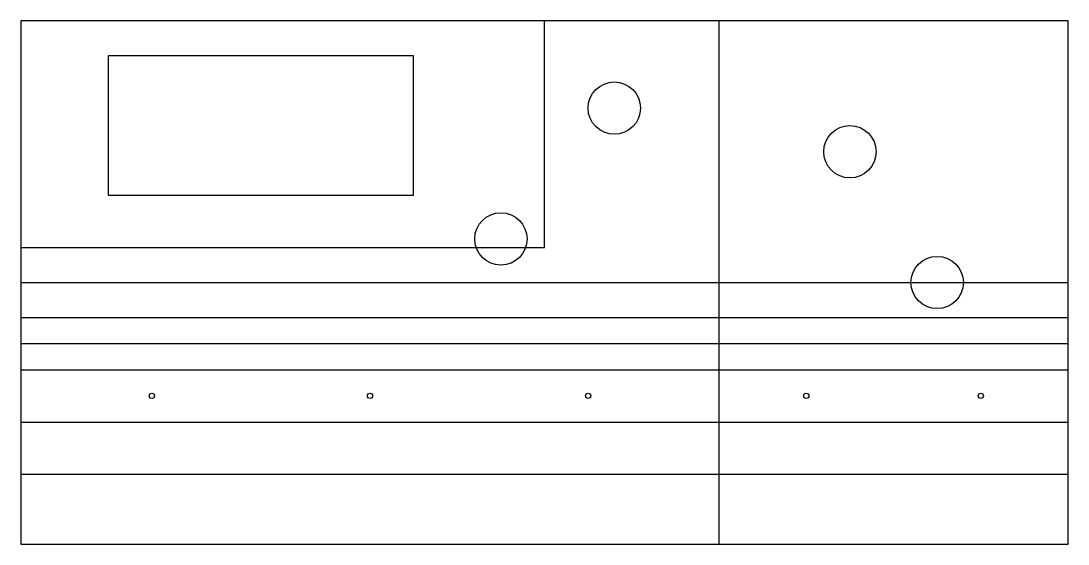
# Model space of a CAD drawing. Header units: metres. Extents: x 0 to 120, y 0 to 60.
import ezdxf

# ---------------------------------------------------------------- set-up
doc = ezdxf.new("R2010")
doc.units = ezdxf.units.M
for name, color, linetype in [('ВОДОПРОВОД_В1', 4, 'Continuous'), ('ГАЗОПРОВОД', 2, 'Continuous'), ('ГРАНИЦА_РАБОТ', 1, 'Continuous'), ('ЗДАНИЯ', 7, 'Continuous'), ('КАБЕЛЬ_СВЯЗИ', 6, 'Continuous'), ('КАНАЛИЗАЦИЯ_К1', 3, 'Continuous'), ('ОПОРЫ_ОСВЕЩЕНИЯ', 30, 'Continuous'), ('ПРОЕЗЖАЯ_ЧАСТЬ', 5, 'Continuous'), ('СУЩ_ДЕРЕВЬЯ', 3, 'Continuous'), ('ТРОТУАР', 8, 'Continuous')]:
    doc.layers.add(name, color=color, linetype=linetype)

msp = doc.modelspace()

# ---------------------------------------------------------------- linework, layer by layer
at = {"layer": 'ВОДОПРОВОД_В1'}
msp.add_lwpolyline([(0, 30), (120, 30)], dxfattribs=at)
at = {"layer": 'ГАЗОПРОВОД'}
msp.add_lwpolyline([(0, 34), (60, 34), (60, 60)], dxfattribs=at)
at = {"layer": 'ГРАНИЦА_РАБОТ'}
msp.add_lwpolyline([(0, 0), (120, 0), (120, 60), (0, 60)], close=True, dxfattribs=at)
at = {"layer": 'ЗДАНИЯ'}
msp.add_lwpolyline([(10, 40), (45, 40), (45, 56), (10, 56)], close=True, dxfattribs=at)
at = {"layer": 'КАБЕЛЬ_СВЯЗИ'}
msp.add_lwpolyline([(0, 26), (120, 26)], dxfattribs=at)
at = {"layer": 'КАНАЛИЗАЦИЯ_К1'}
msp.add_lwpolyline([(80, 0), (80, 60)], dxfattribs=at)
at = {"layer": 'ОПОРЫ_ОСВЕЩЕНИЯ'}
for centre in [(15, 17), (40, 17), (65, 17), (90, 17), (110, 17)]:
    msp.add_circle(centre, 0.3, dxfattribs=at)
at = {"layer": 'ПРОЕЗЖАЯ_ЧАСТЬ'}
for points in [[(0, 14), (120, 14)], [(0, 8), (120, 8)]]:
    msp.add_lwpolyline(points, dxfattribs=at)
at = {"layer": 'СУЩ_ДЕРЕВЬЯ'}
for centre in [(68, 50), (95, 45), (55, 35), (105, 30)]:
    msp.add_circle(centre, 3, dxfattribs=at)
at = {"layer": 'ТРОТУАР'}
for points in [[(0, 23), (120, 23)], [(0, 20), (120, 20)]]:
    msp.add_lwpolyline(points, dxfattribs=at)

doc.saveas('drawing.dxf')
